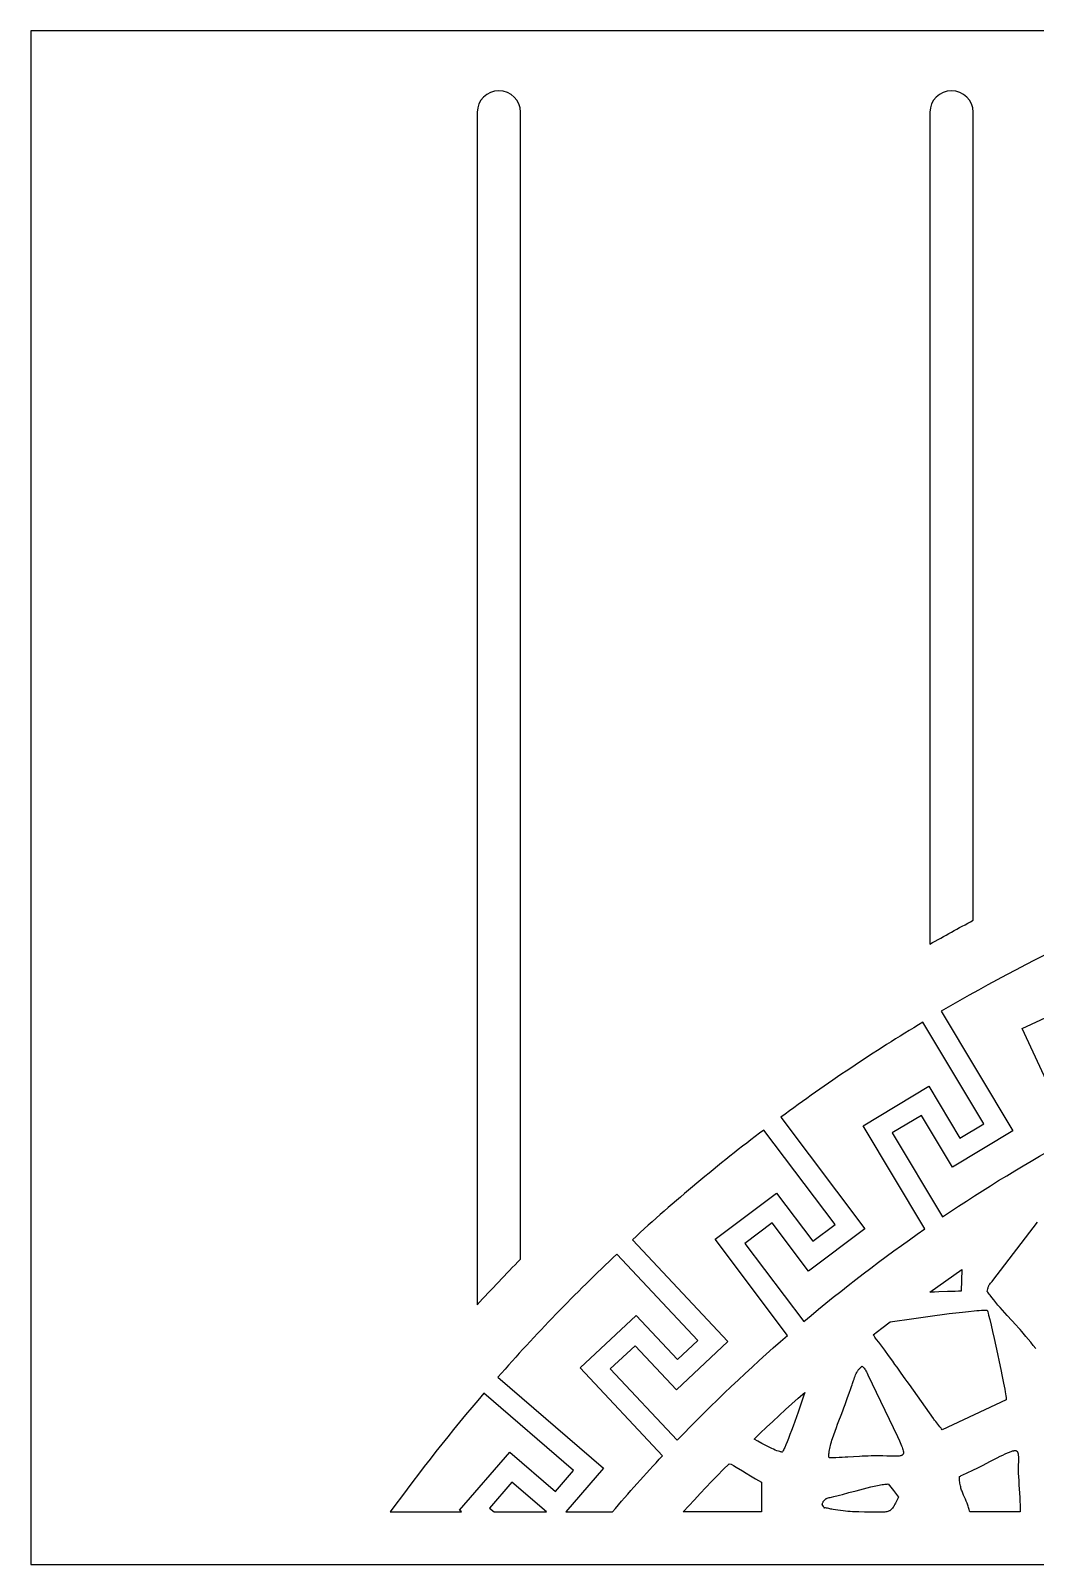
# Model space of a CAD drawing. Header units: millimetres. Extents: x -62 to 1999, y 2324 to 3190.
# Drawn here: x -62 to 505, y 2324 to 3190 of the extents above; entities that cross this region are included whole.
import ezdxf

# ---------------------------------------------------------------- set-up
doc = ezdxf.new("R2010")
doc.units = ezdxf.units.MM
doc.layers.add('Default_Layer', color=1, linetype='Continuous')

msp = doc.modelspace()

# ---------------------------------------------------------------- linework, layer by layer
at = {"layer": 'Default_Layer'}
for points in [[(-62.32, 2323.98), (1998.88, 2323.98), (1998.88, 3189.82), (-62.32, 3189.82)], [(445.11, 2477.63), (449.57, 2480.83), (454.05, 2484.01), (458.58, 2487.17), (463.16, 2490.34), (462.79, 2478.13), (461.2, 2478.11), (459.35, 2478.06), (455.06, 2477.92), (450.21, 2477.75), (447.68, 2477.68)], [(413.2, 2453.48), (417.96, 2457.22), (422.81, 2460.98), (436.13, 2462.86), (443.98, 2463.95), (448.01, 2464.49), (452.03, 2465.02), (456, 2465.53), (459.85, 2466), (463.53, 2466.43), (466.99, 2466.8), (470.17, 2467.1), (471.64, 2467.23), (473.01, 2467.33), (474.29, 2467.41), (475.46, 2467.47), (476.52, 2467.51), (477.47, 2467.52), (477.61, 2467.14), (477.79, 2466.54), (478.02, 2465.74), (478.28, 2464.73), (478.91, 2462.19), (479.66, 2459.05), (480.5, 2455.42), (481.4, 2451.42), (482.34, 2447.17), (483.29, 2442.77), (484.23, 2438.37), (485.13, 2434.06), (485.96, 2429.97), (486.71, 2426.21), (487.34, 2422.91), (487.6, 2421.46), (487.82, 2420.17), (488, 2419.05), (488.14, 2418.12), (488.23, 2417.39), (488.27, 2416.88), (452.02, 2399.99), (451.73, 2400.46), (451.43, 2400.89), (451.14, 2401.31), (450.84, 2401.7), (450.25, 2402.45), (449.65, 2403.16), (449.04, 2403.87), (448.42, 2404.61), (447.77, 2405.41), (447.44, 2405.85), (447.11, 2406.31), (433.54, 2425.48), (432.31, 2427.15), (431.14, 2428.78), (428.88, 2431.97), (426.61, 2435.2), (425.42, 2436.87), (424.17, 2438.61), (421.86, 2441.82), (419.65, 2444.88), (418.55, 2446.38), (417.43, 2447.89), (416.27, 2449.42), (415.05, 2450.98), (414.52, 2451.66), (414.04, 2452.3), (413.6, 2452.91)], [(396.01, 2410.67), (396.65, 2412.42), (397.29, 2414.18), (398.51, 2417.67), (399.71, 2421.09), (400.31, 2422.76), (400.91, 2424.4), (401.22, 2425.27), (401.52, 2426.13), (402.08, 2427.8), (402.36, 2428.61), (402.64, 2429.4), (402.92, 2430.17), (403.23, 2430.91), (403.55, 2431.63), (403.91, 2432.32), (404.09, 2432.66), (404.29, 2432.99), (404.5, 2433.31), (404.71, 2433.63), (404.94, 2433.93), (405.18, 2434.23), (405.43, 2434.53), (405.7, 2434.81), (405.97, 2435.08), (406.27, 2435.35), (406.58, 2435.61), (406.9, 2435.86), (407.5, 2435.24), (407.98, 2434.72), (408.37, 2434.25), (408.71, 2433.78), (409.03, 2433.27), (409.36, 2432.66), (409.74, 2431.91), (410.19, 2430.97), (426.83, 2396.09), (427.91, 2393.75), (428.38, 2392.72), (428.8, 2391.76), (429.17, 2390.89), (429.48, 2390.09), (429.74, 2389.37), (429.94, 2388.72), (430.09, 2388.13), (430.14, 2387.86), (430.18, 2387.61), (430.21, 2387.37), (430.22, 2387.14), (430.21, 2386.93), (430.19, 2386.74), (430.16, 2386.55), (430.11, 2386.38), (430.04, 2386.22), (429.96, 2386.08), (429.86, 2385.94), (429.75, 2385.82), (429.62, 2385.71), (429.48, 2385.6), (429.32, 2385.51), (429.14, 2385.43), (428.95, 2385.35), (428.74, 2385.29), (428.27, 2385.18), (427.74, 2385.1), (427.14, 2385.05), (426.47, 2385.02), (425.73, 2385.01), (424.91, 2385.01), (423.07, 2385.06), (420.93, 2385.12), (418.49, 2385.19), (417.15, 2385.21), (415.74, 2385.22), (413.85, 2385.21), (412.05, 2385.18), (410.3, 2385.13), (408.6, 2385.06), (406.95, 2384.98), (405.33, 2384.89), (402.12, 2384.69), (398.91, 2384.49), (397.27, 2384.4), (395.59, 2384.32), (393.87, 2384.25), (392.09, 2384.2), (390.24, 2384.17), (388.32, 2384.17), (388.25, 2384.38), (388.2, 2384.6), (388.17, 2384.85), (388.14, 2385.11), (388.12, 2385.39), (388.12, 2385.68), (388.15, 2386.32), (388.21, 2387.01), (388.31, 2387.75), (388.45, 2388.54), (388.63, 2389.38), (388.83, 2390.25), (389.06, 2391.16), (389.32, 2392.1), (389.59, 2393.07), (389.89, 2394.05), (390.21, 2395.05), (390.89, 2397.08), (391.6, 2399.13), (392.34, 2401.14), (393.07, 2403.1), (393.78, 2404.96), (395.06, 2408.23)], [(345.92, 2394.66), (349.44, 2398.03), (352.97, 2401.38), (356.51, 2404.71), (360.08, 2408.02), (363.66, 2411.31), (367.25, 2414.58), (370.86, 2417.83), (374.49, 2421.06), (373.58, 2418.3), (372.64, 2415.51), (371.69, 2412.71), (370.73, 2409.93), (369.78, 2407.2), (368.83, 2404.54), (367.9, 2401.97), (367, 2399.53), (366.14, 2397.22), (365.32, 2395.1), (364.55, 2393.16), (363.85, 2391.45), (363.21, 2389.99), (362.93, 2389.35), (362.66, 2388.79), (362.41, 2388.31), (362.19, 2387.9), (361.99, 2387.57), (361.82, 2387.33), (361.51, 2387.36), (361.18, 2387.42), (360.83, 2387.5), (360.46, 2387.59), (359.67, 2387.83), (358.8, 2388.14), (357.88, 2388.5), (356.91, 2388.92), (355.89, 2389.38), (354.83, 2389.88), (353.75, 2390.42), (352.64, 2390.99), (351.51, 2391.58), (350.38, 2392.18), (348.12, 2393.43)], [(467.71, 2353.54), (467.55, 2354.21), (467.38, 2354.86), (467.2, 2355.5), (467.01, 2356.12), (466.8, 2356.73), (466.58, 2357.33), (466.13, 2358.49), (465.65, 2359.62), (465.15, 2360.73), (464.66, 2361.83), (464.17, 2362.94), (463.7, 2364.07), (463.48, 2364.65), (463.27, 2365.23), (463.06, 2365.83), (462.87, 2366.44), (462.69, 2367.06), (462.52, 2367.7), (462.37, 2368.35), (462.23, 2369.03), (462.11, 2369.72), (462.01, 2370.44), (461.94, 2371.18), (461.88, 2371.94), (461.85, 2372.73), (461.84, 2373.55), (462.32, 2373.82), (462.79, 2374.07), (463.69, 2374.53), (464.57, 2374.94), (465.45, 2375.32), (467.28, 2376.11), (468.28, 2376.56), (469.35, 2377.07), (472.16, 2378.48), (474.75, 2379.79), (479.34, 2382.14), (483.19, 2384.11), (484.86, 2384.96), (486.36, 2385.7), (487.71, 2386.36), (488.92, 2386.91), (489.98, 2387.37), (490.47, 2387.56), (490.92, 2387.73), (491.35, 2387.87), (491.74, 2387.99), (492.11, 2388.09), (492.44, 2388.15), (492.76, 2388.2), (493.05, 2388.22), (493.31, 2388.21), (493.55, 2388.18), (493.77, 2388.13), (493.96, 2388.04), (494.14, 2387.94), (494.3, 2387.81), (494.44, 2387.65), (494.56, 2387.47), (494.67, 2387.26), (494.76, 2387.03), (494.84, 2386.77), (494.9, 2386.48), (494.96, 2386.17), (495, 2385.83), (495.03, 2385.47), (495.06, 2385.08), (495.08, 2384.23), (495.08, 2383.27), (495.07, 2382.2), (495.02, 2379.76), (495.01, 2378.37), (495.02, 2376.88), (495.05, 2375.28), (495.12, 2373.57), (495.25, 2371.2), (495.4, 2368.87), (495.72, 2364.17), (495.87, 2361.73), (495.98, 2359.18), (496.03, 2357.84), (496.06, 2356.46), (496.09, 2355.03), (496.09, 2353.55)], [(331.84, 2380.8), (333.06, 2380.53), (334.34, 2379.77), (335.78, 2378.89), (339.32, 2376.7), (341.49, 2375.38), (343.97, 2373.9), (346.81, 2372.24), (350.04, 2370.4), (350.03, 2353.54), (344.18, 2353.54), (305.83, 2353.55), (309.03, 2357.02), (312.24, 2360.47), (315.47, 2363.91), (318.71, 2367.33), (321.97, 2370.72), (325.25, 2374.1), (328.54, 2377.46)], [(228.69, 2353.54), (209.25, 2370.32), (196.68, 2355.75), (199.24, 2353.54)], [(404.95, 2353.54), (403.11, 2353.56), (402.29, 2353.59), (401.52, 2353.63), (400.1, 2353.72), (398.79, 2353.85), (397.52, 2354.02), (396.22, 2354.2), (393.24, 2354.64), (391.86, 2354.82), (390.53, 2354.99), (389.89, 2355.09), (389.27, 2355.2), (388.68, 2355.32), (388.12, 2355.46), (387.35, 2355.66), (386.75, 2355.78), (386.3, 2355.84), (385.97, 2355.85), (385.74, 2355.82), (385.6, 2355.78), (385.52, 2355.74), (385.49, 2355.71), (385.48, 2355.71), (385.47, 2355.75), (385.45, 2355.85), (385.39, 2356.02), (385.28, 2356.28), (385.09, 2356.65), (384.8, 2357.13), (384.39, 2357.74), (384.49, 2358.12), (384.6, 2358.47), (384.72, 2358.8), (384.85, 2359.1), (384.99, 2359.38), (385.14, 2359.64), (385.3, 2359.88), (385.46, 2360.09), (385.64, 2360.3), (385.83, 2360.48), (386.02, 2360.65), (386.23, 2360.8), (386.45, 2360.94), (386.67, 2361.07), (386.91, 2361.18), (387.16, 2361.29), (387.68, 2361.48), (388.25, 2361.64), (388.86, 2361.78), (389.52, 2361.92), (390.97, 2362.21), (391.76, 2362.39), (392.6, 2362.59), (394.09, 2362.98), (395.74, 2363.43), (399.42, 2364.45), (403.45, 2365.56), (405.53, 2366.12), (407.62, 2366.68), (409.69, 2367.21), (411.72, 2367.7), (413.68, 2368.15), (415.56, 2368.55), (416.45, 2368.72), (417.31, 2368.88), (418.14, 2369.01), (418.92, 2369.13), (419.67, 2369.22), (420.37, 2369.29), (421.02, 2369.33), (421.62, 2369.34), (424.54, 2365.65), (427.47, 2361.94), (426.56, 2360.11), (425.76, 2358.55), (425.4, 2357.87), (425.05, 2357.25), (424.72, 2356.69), (424.39, 2356.18), (424.05, 2355.72), (423.72, 2355.32), (423.37, 2354.96), (423.01, 2354.65), (422.83, 2354.51), (422.63, 2354.38), (422.44, 2354.26), (422.23, 2354.15), (421.8, 2353.95), (421.33, 2353.79), (420.82, 2353.66), (420.26, 2353.55), (419.66, 2353.47), (419, 2353.42), (418.28, 2353.38), (417.5, 2353.37), (416.64, 2353.36), (415.71, 2353.37), (413.61, 2353.41), (411.14, 2353.47), (408.27, 2353.52)]]:
    msp.add_lwpolyline(points, close=True, dxfattribs=at)
for points in [[(214.13, 3143.73, 1), (189.72, 3143.73), (189.72, 2470.54, -0.008385), (214.13, 2496.25)], [(469.58, 3143.73, 1), (445.17, 3143.73), (445.17, 2674.1, -0.006596), (469.58, 2687.58)], [(451.53, 2636.21), (492.02, 2568.63), (457.9, 2548.19), (440.41, 2577.39), (423.9, 2567.5), (452.27, 2520.16, -0.023336), (525.77, 2564.92), (497.24, 2626.55), (536.48, 2644.71), (550.78, 2613.82), (565.09, 2620.45), (537.03, 2681.09, 0.023656)], [(360.96, 2576.38), (408.4, 2513.48), (376.64, 2489.53), (356.15, 2516.71), (340.79, 2505.12), (374.02, 2461.06, -0.023336), (442.35, 2513.37), (407.44, 2571.62), (444.53, 2593.85), (462.03, 2564.65), (475.56, 2572.76), (441.21, 2630.08, 0.023656)], [(277.25, 2507.27), (331.1, 2449.76), (302.07, 2422.58), (278.8, 2447.42), (264.76, 2434.27), (302.48, 2393.99, -0.023336), (364.87, 2453.25), (323.98, 2507.48), (358.5, 2533.51), (379, 2506.34), (391.59, 2515.83), (351.35, 2569.18, 0.023656)], [(265.93, 2353.54, -0.011518), (294.22, 2385.25), (247.8, 2434.83), (279.36, 2464.38), (302.62, 2439.54), (314.14, 2450.32), (268.47, 2499.09, 0.023656), (201.36, 2429.66), (261, 2378.2), (239.73, 2353.54)], [(193.49, 2420.6, 0.020915), (140.63, 2353.54), (180.87, 2353.54), (179.76, 2354.51), (208, 2387.24), (233.78, 2365.01), (244.08, 2376.95)]]:
    msp.add_lwpolyline(points, format="xyb", close=True, dxfattribs=at)
msp.add_lwpolyline([(505, 2445.84), (503.5, 2447.6), (502.03, 2449.35), (499.29, 2452.67), (497.01, 2455.43), (496.11, 2456.49), (495.41, 2457.27), (493.58, 2459.24), (491.32, 2461.68), (488.79, 2464.44), (487.47, 2465.91), (486.15, 2467.39), (484.83, 2468.89), (483.54, 2470.38), (482.3, 2471.84), (481.13, 2473.26), (480.04, 2474.61), (479.07, 2475.88), (478.62, 2476.48), (478.22, 2477.05), (477.84, 2477.59), (477.51, 2478.1), (477.82, 2479.47), (477.96, 2480), (478.09, 2480.45), (478.21, 2480.83), (478.34, 2481.16), (478.47, 2481.44), (478.61, 2481.69), (478.76, 2481.92), (478.94, 2482.15), (479.36, 2482.65), (479.92, 2483.3), (480.27, 2483.72), (480.66, 2484.2), (505.94, 2517.15)], dxfattribs=at)

doc.saveas('drawing.dxf')
